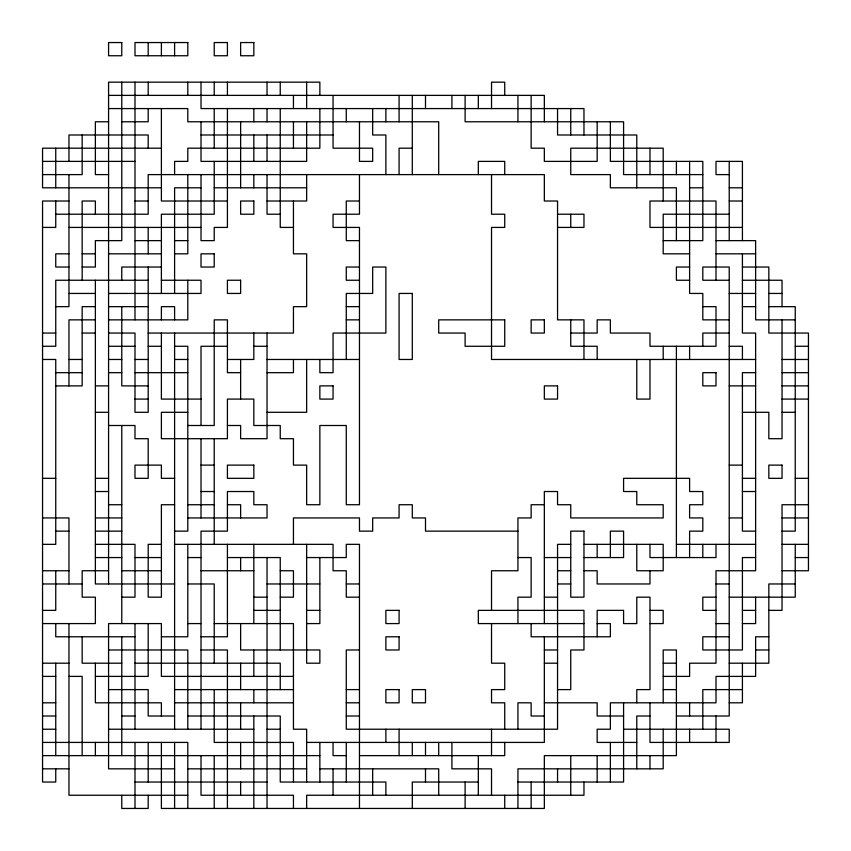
<?xml version="1.0" encoding="UTF-8"?>
<svg xmlns="http://www.w3.org/2000/svg" width="851" height="851" viewBox="0 0 851 851"><rect width="100%" height="100%" fill="white"/><g stroke="black" fill="none" stroke-linecap="round" stroke-linejoin="round"><path stroke-width="1.28" d="M108.577 95.376L544.342 95.376L544.342 121.778M108.577 108.577L187.805 108.577L187.805 121.778L438.701 121.778L438.701 174.604M108.577 121.778L95.376 121.778L95.376 174.604L108.577 174.604M121.778 121.778L148.191 121.778L148.191 108.577M201.017 134.99L333.06 134.99M161.392 148.191L42.55 148.191L42.55 187.805L161.392 187.805M412.299 148.191L399.087 148.191L399.087 174.604M42.55 161.392L134.99 161.392M42.55 174.604L82.164 174.604L82.164 134.99M702.809 174.604L623.581 174.604L623.581 121.778L465.114 121.778L465.114 95.376M729.222 174.604L716.01 174.604L716.01 161.392L742.423 161.392L742.423 240.631M201.017 187.805L174.604 187.805L174.604 293.446M214.218 187.805L306.658 187.805M689.608 187.805L702.809 187.805M729.222 187.805L742.423 187.805M68.963 201.017L42.55 201.017L42.55 782.037L55.751 782.037L55.751 768.836M134.99 201.017L148.191 201.017M227.419 201.017L161.392 201.017L161.392 108.577M267.033 201.017L306.658 201.017L306.658 174.604M359.473 201.017L346.272 201.017L346.272 240.631L359.473 240.631M729.222 201.017L742.423 201.017M55.751 214.218L148.191 214.218L148.191 174.604L544.342 174.604L544.342 201.017L557.554 201.017L557.554 319.859L583.967 319.859L583.967 359.473M280.245 214.218L267.033 214.218L267.033 174.604M557.554 214.218L583.967 214.218L583.967 227.419L557.554 227.419M729.222 214.218L663.195 214.218L663.195 253.832L689.608 253.832M42.55 227.419L55.751 227.419L55.751 201.017M68.963 227.419L201.017 227.419M293.446 227.419L280.245 227.419L280.245 108.577M742.423 227.419L649.983 227.419L649.983 201.017L716.01 201.017L716.01 280.245M134.99 240.631L161.392 240.631M174.604 240.631L187.805 240.631M663.195 240.631L702.809 240.631L702.809 161.392L610.369 161.392L610.369 121.778M716.01 240.631L755.624 240.631L755.624 319.859L795.249 319.859M68.963 253.832L55.751 253.832L55.751 267.033L68.963 267.033M82.164 253.832L95.376 253.832M108.577 253.832L161.392 253.832M174.604 253.832L187.805 253.832L187.805 174.604M716.01 253.832L755.624 253.832M82.164 267.033L95.376 267.033L95.376 240.631L121.778 240.631L121.778 82.164M161.392 267.033L121.778 267.033L121.778 280.245M359.473 267.033L346.272 267.033L346.272 280.245L359.473 280.245M689.608 267.033L676.396 267.033L676.396 280.245L689.608 280.245M742.423 267.033L768.836 267.033L768.836 333.06L808.45 333.06L808.45 570.755L782.037 570.755M148.191 280.245L55.751 280.245L55.751 346.272L42.55 346.272M161.392 280.245L201.017 280.245L201.017 293.446L108.577 293.446M729.222 280.245L702.809 280.245L702.809 267.033L729.222 267.033L729.222 716.01L676.396 716.01M742.423 280.245L782.037 280.245L782.037 306.658M68.963 293.446L95.376 293.446M729.222 293.446L755.624 293.446M768.836 293.446L782.037 293.446M55.751 306.658L68.963 306.658L68.963 174.604M95.376 306.658L82.164 306.658L82.164 385.886L55.751 385.886M108.577 306.658L148.191 306.658M346.272 306.658L359.473 306.658M702.809 306.658L716.01 306.658L716.01 346.272L649.983 346.272L649.983 333.06L610.369 333.06L610.369 319.859L597.168 319.859L597.168 333.06L570.755 333.06M742.423 306.658L755.624 306.658M768.836 306.658L795.249 306.658L795.249 531.141L782.037 531.141M95.376 319.859L68.963 319.859L68.963 385.886M108.577 319.859L187.805 319.859L187.805 280.245M346.272 319.859L359.473 319.859M729.222 319.859L702.809 319.859L702.809 293.446L689.608 293.446L689.608 161.392M42.55 333.06L55.751 333.06M82.164 333.06L95.376 333.06M108.577 333.06L134.99 333.06L134.99 412.299L148.191 412.299L148.191 267.033M148.191 333.06L293.446 333.06L293.446 306.658L306.658 306.658L306.658 253.832L293.446 253.832L293.446 201.017M729.222 333.06L702.809 333.06L702.809 346.272M108.577 346.272L134.99 346.272M148.191 346.272L161.392 346.272M174.604 346.272L187.805 346.272L187.805 531.141L174.604 531.141M227.419 346.272L201.017 346.272L201.017 425.5M253.832 346.272L267.033 346.272M729.222 346.272L742.423 346.272L742.423 359.473M795.249 346.272L808.45 346.272M42.55 359.473L55.751 359.473L55.751 544.342L42.55 544.342M68.963 359.473L82.164 359.473M108.577 359.473L121.778 359.473M134.99 359.473L148.191 359.473M174.604 359.473L187.805 359.473M227.419 359.473L253.832 359.473L253.832 333.06M267.033 359.473L359.473 359.473M755.624 359.473L491.527 359.473L491.527 227.419L504.728 227.419L504.728 214.218L491.527 214.218L491.527 174.604M782.037 359.473L808.45 359.473M55.751 372.674L82.164 372.674M108.577 372.674L121.778 372.674M134.99 372.674L187.805 372.674M240.631 372.674L227.419 372.674L227.419 319.859L214.218 319.859L214.218 425.5L187.805 425.5M267.033 372.674L293.446 372.674L293.446 359.473M755.624 372.674L742.423 372.674L742.423 531.141L755.624 531.141M782.037 372.674L808.45 372.674M95.376 385.886L108.577 385.886M148.191 385.886L121.778 385.886L121.778 306.658M729.222 385.886L755.624 385.886M782.037 385.886L808.45 385.886M134.99 399.087L148.191 399.087M201.017 399.087L161.392 399.087L161.392 333.06M782.037 399.087L808.45 399.087M95.376 412.299L108.577 412.299M187.805 412.299L161.392 412.299L161.392 438.701L227.419 438.701L227.419 399.087L253.832 399.087L253.832 425.5L280.245 425.5L280.245 438.701L293.446 438.701L293.446 465.114L306.658 465.114L306.658 504.728L319.859 504.728L319.859 425.5L346.272 425.5L346.272 504.728L359.473 504.728L359.473 227.419L333.06 227.419L333.06 214.218L359.473 214.218L359.473 174.604M267.033 412.299L306.658 412.299L306.658 359.473M742.423 412.299L768.836 412.299L768.836 438.701L782.037 438.701L782.037 319.859M782.037 412.299L795.249 412.299M108.577 425.5L134.99 425.5L134.99 438.701L148.191 438.701L148.191 478.326L134.99 478.326L134.99 465.114L161.392 465.114L161.392 478.326L174.604 478.326M227.419 425.5L240.631 425.5L240.631 438.701L267.033 438.701L267.033 333.06M201.017 465.114L214.218 465.114M729.222 465.114L742.423 465.114M42.55 478.326L55.751 478.326M95.376 478.326L108.577 478.326M742.423 478.326L755.624 478.326M795.249 478.326L808.45 478.326M95.376 491.527L108.577 491.527M201.017 491.527L214.218 491.527M742.423 491.527L755.624 491.527M108.577 504.728L121.778 504.728M174.604 504.728L161.392 504.728L161.392 597.168L148.191 597.168L148.191 544.342L161.392 544.342M187.805 504.728L214.218 504.728M227.419 504.728L240.631 504.728L240.631 517.94M544.342 504.728L531.141 504.728L531.141 517.94L517.94 517.94L517.94 570.755L491.527 570.755L491.527 610.369M808.45 504.728L782.037 504.728L782.037 610.369L768.836 610.369M42.55 517.94L68.963 517.94L68.963 583.967M95.376 517.94L121.778 517.94M187.805 517.94L267.033 517.94L267.033 504.728L253.832 504.728L253.832 491.527L227.419 491.527L227.419 531.141L201.017 531.141L201.017 729.222M729.222 517.94L742.423 517.94M782.037 517.94L808.45 517.94M55.751 531.141L68.963 531.141M95.376 531.141L121.778 531.141M517.94 531.141L425.5 531.141L425.5 517.94L412.299 517.94L412.299 504.728L399.087 504.728L399.087 517.94L372.674 517.94L372.674 531.141L359.473 531.141L359.473 517.94L293.446 517.94L293.446 544.342M95.376 544.342L134.99 544.342L134.99 597.168L121.778 597.168M174.604 544.342L333.06 544.342L333.06 570.755L346.272 570.755L346.272 597.168L359.473 597.168M570.755 544.342L557.554 544.342L557.554 729.222L346.272 729.222L346.272 649.983L359.473 649.983M583.967 544.342L663.195 544.342L663.195 570.755L636.782 570.755L636.782 544.342M676.396 544.342L755.624 544.342M782.037 544.342L808.45 544.342M95.376 557.554L121.778 557.554M134.99 557.554L161.392 557.554M187.805 557.554L201.017 557.554M227.419 557.554L280.245 557.554L280.245 649.983M306.658 557.554L346.272 557.554L346.272 544.342L359.473 544.342L359.473 808.45M517.94 557.554L531.141 557.554L531.141 597.168L517.94 597.168L517.94 623.581M544.342 557.554L570.755 557.554M583.967 557.554L623.581 557.554L623.581 531.141L610.369 531.141L610.369 557.554M755.624 557.554L742.423 557.554L742.423 649.983L702.809 649.983L702.809 636.782L729.222 636.782M795.249 557.554L808.45 557.554M42.55 570.755L68.963 570.755M108.577 570.755L82.164 570.755L82.164 597.168L95.376 597.168L95.376 623.581L42.55 623.581M121.778 570.755L161.392 570.755M201.017 570.755L253.832 570.755M280.245 570.755L293.446 570.755L293.446 597.168L280.245 597.168M557.554 570.755L570.755 570.755M583.967 570.755L597.168 570.755L597.168 583.967L649.983 583.967L649.983 570.755M42.55 583.967L82.164 583.967M174.604 583.967L95.376 583.967L95.376 280.245M187.805 583.967L214.218 583.967L214.218 663.195M267.033 583.967L319.859 583.967M346.272 583.967L359.473 583.967M557.554 583.967L570.755 583.967M716.01 583.967L729.222 583.967M795.249 583.967L768.836 583.967L768.836 663.195L729.222 663.195M253.832 597.168L267.033 597.168M544.342 597.168L557.554 597.168M716.01 597.168L702.809 597.168L702.809 610.369L716.01 610.369M729.222 597.168L795.249 597.168L795.249 544.342M42.55 610.369L55.751 610.369L55.751 570.755M253.832 610.369L280.245 610.369M306.658 610.369L319.859 610.369M649.983 610.369L663.195 610.369L663.195 623.581L649.983 623.581M742.423 610.369L755.624 610.369M187.805 623.581L201.017 623.581M214.218 623.581L293.446 623.581L293.446 729.222L306.658 729.222L306.658 782.037M306.658 623.581L319.859 623.581L319.859 557.554M583.967 623.581L478.326 623.581L478.326 610.369L583.967 610.369L583.967 649.983L570.755 649.983L570.755 689.608L557.554 689.608M597.168 623.581L610.369 623.581L610.369 636.782L531.141 636.782L531.141 623.581M716.01 623.581L729.222 623.581M742.423 623.581L755.624 623.581L755.624 597.168M134.99 636.782L55.751 636.782L55.751 623.581M161.392 636.782L187.805 636.782L187.805 544.342M201.017 636.782L227.419 636.782L227.419 544.342M768.836 636.782L755.624 636.782L755.624 676.396L716.01 676.396L716.01 702.809L610.369 702.809L610.369 729.222L597.168 729.222L597.168 742.423L636.782 742.423M108.577 649.983L187.805 649.983L187.805 729.222M201.017 649.983L227.419 649.983L227.419 808.45M544.342 649.983L557.554 649.983M755.624 649.983L768.836 649.983M42.55 663.195L68.963 663.195M121.778 663.195L82.164 663.195L82.164 636.782M134.99 663.195L280.245 663.195L280.245 689.608M544.342 663.195L557.554 663.195M663.195 663.195L676.396 663.195M42.55 676.396L55.751 676.396M68.963 676.396L82.164 676.396L82.164 755.624M95.376 676.396L148.191 676.396L148.191 623.581M293.446 676.396L161.392 676.396L161.392 623.581L108.577 623.581L108.577 768.836L174.604 768.836M663.195 676.396L689.608 676.396L689.608 663.195L716.01 663.195L716.01 570.755L755.624 570.755L755.624 333.06L742.423 333.06L742.423 253.832M108.577 689.608L148.191 689.608L148.191 716.01L174.604 716.01M174.604 689.608L293.446 689.608M346.272 689.608L359.473 689.608M663.195 689.608L676.396 689.608M742.423 689.608L702.809 689.608L702.809 729.222M42.55 702.809L55.751 702.809M174.604 702.809L293.446 702.809M346.272 702.809L359.473 702.809M544.342 702.809L597.168 702.809L597.168 716.01L623.581 716.01M729.222 702.809L742.423 702.809L742.423 663.195M42.55 716.01L55.751 716.01M121.778 716.01L134.99 716.01M187.805 716.01L280.245 716.01L280.245 782.037L385.886 782.037L385.886 795.249M346.272 716.01L359.473 716.01M544.342 716.01L531.141 716.01L531.141 702.809L517.94 702.809L517.94 729.222M649.983 716.01L636.782 716.01L636.782 768.836M42.55 729.222L55.751 729.222M108.577 729.222L253.832 729.222M267.033 729.222L280.245 729.222M623.581 729.222L729.222 729.222L729.222 742.423L649.983 742.423L649.983 702.809M42.55 742.423L187.805 742.423L187.805 808.45M306.658 742.423L544.342 742.423L544.342 636.782M42.55 755.624L319.859 755.624M346.272 755.624L333.06 755.624L333.06 742.423M359.473 755.624L504.728 755.624L504.728 742.423M42.55 768.836L68.963 768.836M187.805 768.836L306.658 768.836M319.859 768.836L438.701 768.836L438.701 795.249M134.99 782.037L267.033 782.037M478.326 782.037L412.299 782.037L412.299 808.45M517.94 782.037L623.581 782.037L623.581 702.809M187.805 795.249L68.963 795.249L68.963 623.581M729.222 161.392L729.222 240.631M716.01 544.342L716.01 557.554L649.983 557.554L649.983 544.342M716.01 716.01L716.01 742.423M702.809 544.342L702.809 557.554M689.608 346.272L689.608 359.473M689.608 557.554L689.608 531.141L702.809 531.141L702.809 517.94L689.608 517.94L689.608 504.728L702.809 504.728L702.809 491.527L689.608 491.527L689.608 478.326L623.581 478.326L623.581 491.527L636.782 491.527L636.782 504.728L663.195 504.728L663.195 517.94L570.755 517.94L570.755 504.728L557.554 504.728L557.554 491.527L544.342 491.527L544.342 623.581M689.608 702.809L689.608 716.01M689.608 729.222L689.608 742.423M676.396 161.392L676.396 174.604M676.396 240.631L676.396 187.805L610.369 187.805L610.369 174.604L570.755 174.604L570.755 148.191L663.195 148.191L663.195 201.017M676.396 346.272L676.396 557.554M663.195 346.272L663.195 359.473M663.195 702.809L663.195 649.983L676.396 649.983L676.396 755.624L544.342 755.624L544.342 808.45L161.392 808.45L161.392 742.423M663.195 729.222L663.195 768.836L517.94 768.836L517.94 808.45M649.983 148.191L649.983 174.604M649.983 359.473L649.983 399.087L636.782 399.087L636.782 359.473M649.983 755.624L649.983 768.836M636.782 187.805L636.782 134.99L557.554 134.99L557.554 108.577M636.782 702.809L636.782 689.608L649.983 689.608L649.983 597.168L636.782 597.168L636.782 623.581L623.581 623.581L623.581 610.369L597.168 610.369L597.168 636.782M610.369 742.423L610.369 782.037M597.168 121.778L597.168 161.392L544.342 161.392L544.342 148.191L531.141 148.191L531.141 95.376M597.168 359.473L597.168 346.272L570.755 346.272L570.755 319.859M597.168 544.342L597.168 557.554M597.168 755.624L597.168 782.037M583.967 134.99L583.967 108.577L201.017 108.577L201.017 82.164M583.967 782.037L583.967 795.249L306.658 795.249L306.658 808.45M570.755 108.577L570.755 134.99M570.755 214.218L570.755 227.419M570.755 755.624L570.755 795.249M557.554 768.836L557.554 782.037M531.141 782.037L531.141 808.45M517.94 95.376L517.94 121.778M504.728 95.376L504.728 82.164L491.527 82.164L491.527 108.577M504.728 174.604L504.728 161.392L478.326 161.392L478.326 174.604M504.728 729.222L504.728 702.809L491.527 702.809L491.527 689.608L504.728 689.608L504.728 663.195L491.527 663.195L491.527 623.581M504.728 795.249L504.728 808.45M491.527 729.222L491.527 755.624M491.527 795.249L491.527 768.836L451.913 768.836L451.913 742.423M478.326 95.376L478.326 108.577M478.326 755.624L478.326 795.249M465.114 782.037L465.114 808.45M451.913 95.376L451.913 108.577M438.701 742.423L438.701 755.624M425.5 95.376L425.5 108.577M425.5 742.423L425.5 755.624M425.5 768.836L425.5 782.037M412.299 95.376L412.299 174.604M412.299 742.423L412.299 755.624M399.087 95.376L399.087 121.778M399.087 729.222L399.087 755.624M385.886 108.577L385.886 121.778M385.886 174.604L385.886 134.99L372.674 134.99L372.674 108.577M385.886 729.222L385.886 742.423M372.674 768.836L372.674 795.249M359.473 121.778L359.473 161.392L372.674 161.392L372.674 148.191L333.06 148.191L333.06 95.376M346.272 108.577L346.272 121.778M346.272 359.473L346.272 293.446L372.674 293.446L372.674 267.033L385.886 267.033L385.886 333.06L333.06 333.06L333.06 372.674L319.859 372.674L319.859 359.473M346.272 742.423L346.272 782.037M333.06 768.836L333.06 795.249M319.859 95.376L319.859 82.164L108.577 82.164L108.577 583.967M319.859 108.577L319.859 148.191L187.805 148.191L187.805 161.392L174.604 161.392L174.604 174.604M319.859 742.423L319.859 782.037M306.658 82.164L306.658 108.577M306.658 121.778L306.658 161.392L201.017 161.392L201.017 121.778M306.658 544.342L306.658 663.195L319.859 663.195L319.859 649.983L240.631 649.983L240.631 623.581M293.446 95.376L293.446 108.577M293.446 121.778L293.446 148.191M293.446 782.037L293.446 742.423L214.218 742.423L214.218 689.608M293.446 808.45L293.446 795.249L201.017 795.249L201.017 755.624M280.245 82.164L280.245 95.376M267.033 82.164L267.033 95.376M267.033 108.577L267.033 121.778M267.033 134.99L267.033 161.392M267.033 557.554L267.033 808.45M253.832 108.577L253.832 121.778M253.832 134.99L253.832 161.392M253.832 174.604L253.832 187.805M253.832 544.342L253.832 623.581M253.832 649.983L253.832 676.396M253.832 689.608L253.832 702.809M253.832 716.01L253.832 808.45M240.631 121.778L240.631 187.805M240.631 359.473L240.631 399.087M240.631 557.554L240.631 570.755M240.631 663.195L240.631 689.608M240.631 702.809L240.631 729.222M240.631 742.423L240.631 768.836M240.631 782.037L240.631 795.249M227.419 82.164L227.419 95.376M227.419 108.577L227.419 227.419L214.218 227.419L214.218 240.631L201.017 240.631L201.017 174.604M214.218 82.164L214.218 95.376M214.218 108.577L214.218 148.191M214.218 161.392L214.218 214.218L161.392 214.218L161.392 293.446M214.218 438.701L214.218 544.342M214.218 755.624L214.218 808.45M201.017 438.701L201.017 517.94M187.805 82.164L187.805 95.376M174.604 42.55L174.604 55.751M174.604 319.859L174.604 306.658L161.392 306.658L161.392 319.859M174.604 333.06L174.604 729.222M174.604 742.423L174.604 808.45M161.392 42.55L161.392 55.751M161.392 716.01L161.392 702.809L95.376 702.809L95.376 663.195M148.191 42.55L148.191 55.751M148.191 82.164L148.191 95.376M148.191 148.191L148.191 134.99L68.963 134.99L68.963 161.392M148.191 227.419L148.191 253.832M148.191 742.423L148.191 782.037M148.191 795.249L148.191 808.45L121.778 808.45L121.778 795.249M134.99 82.164L134.99 319.859M134.99 623.581L134.99 729.222M134.99 742.423L134.99 808.45M121.778 425.5L121.778 623.581M121.778 636.782L121.778 755.624M95.376 214.218L95.376 201.017L82.164 201.017L82.164 280.245M95.376 742.423L95.376 755.624M55.751 148.191L55.751 187.805M55.751 663.195L55.751 755.624M121.778 42.55L108.577 42.55L108.577 55.751L121.778 55.751L121.778 42.55M187.805 42.55L134.99 42.55L134.99 55.751L187.805 55.751L187.805 42.55M227.419 42.55L214.218 42.55L214.218 55.751L227.419 55.751L227.419 42.55M253.832 42.55L240.631 42.55L240.631 55.751L253.832 55.751L253.832 42.55M253.832 201.017L240.631 201.017L240.631 214.218L253.832 214.218L253.832 201.017M214.218 253.832L201.017 253.832L201.017 267.033L214.218 267.033L214.218 253.832M240.631 280.245L227.419 280.245L227.419 293.446L240.631 293.446L240.631 280.245M412.299 293.446L399.087 293.446L399.087 359.473L412.299 359.473L412.299 293.446M504.728 319.859L438.701 319.859L438.701 333.06L465.114 333.06L465.114 346.272L504.728 346.272L504.728 319.859M544.342 319.859L531.141 319.859L531.141 333.06L544.342 333.06L544.342 319.859M716.01 372.674L702.809 372.674L702.809 385.886L716.01 385.886L716.01 372.674M333.06 385.886L319.859 385.886L319.859 399.087L333.06 399.087L333.06 385.886M557.554 385.886L544.342 385.886L544.342 399.087L557.554 399.087L557.554 385.886M253.832 465.114L227.419 465.114L227.419 478.326L253.832 478.326L253.832 465.114M782.037 465.114L768.836 465.114L768.836 478.326L782.037 478.326L782.037 465.114M583.967 531.141L570.755 531.141L570.755 597.168L583.967 597.168L583.967 531.141M399.087 610.369L385.886 610.369L385.886 623.581L399.087 623.581L399.087 610.369M399.087 636.782L385.886 636.782L385.886 649.983L399.087 649.983L399.087 636.782M399.087 689.608L385.886 689.608L385.886 702.809L399.087 702.809L399.087 689.608M425.5 689.608L412.299 689.608L412.299 702.809L425.5 702.809L425.5 689.608"/></g></svg>
